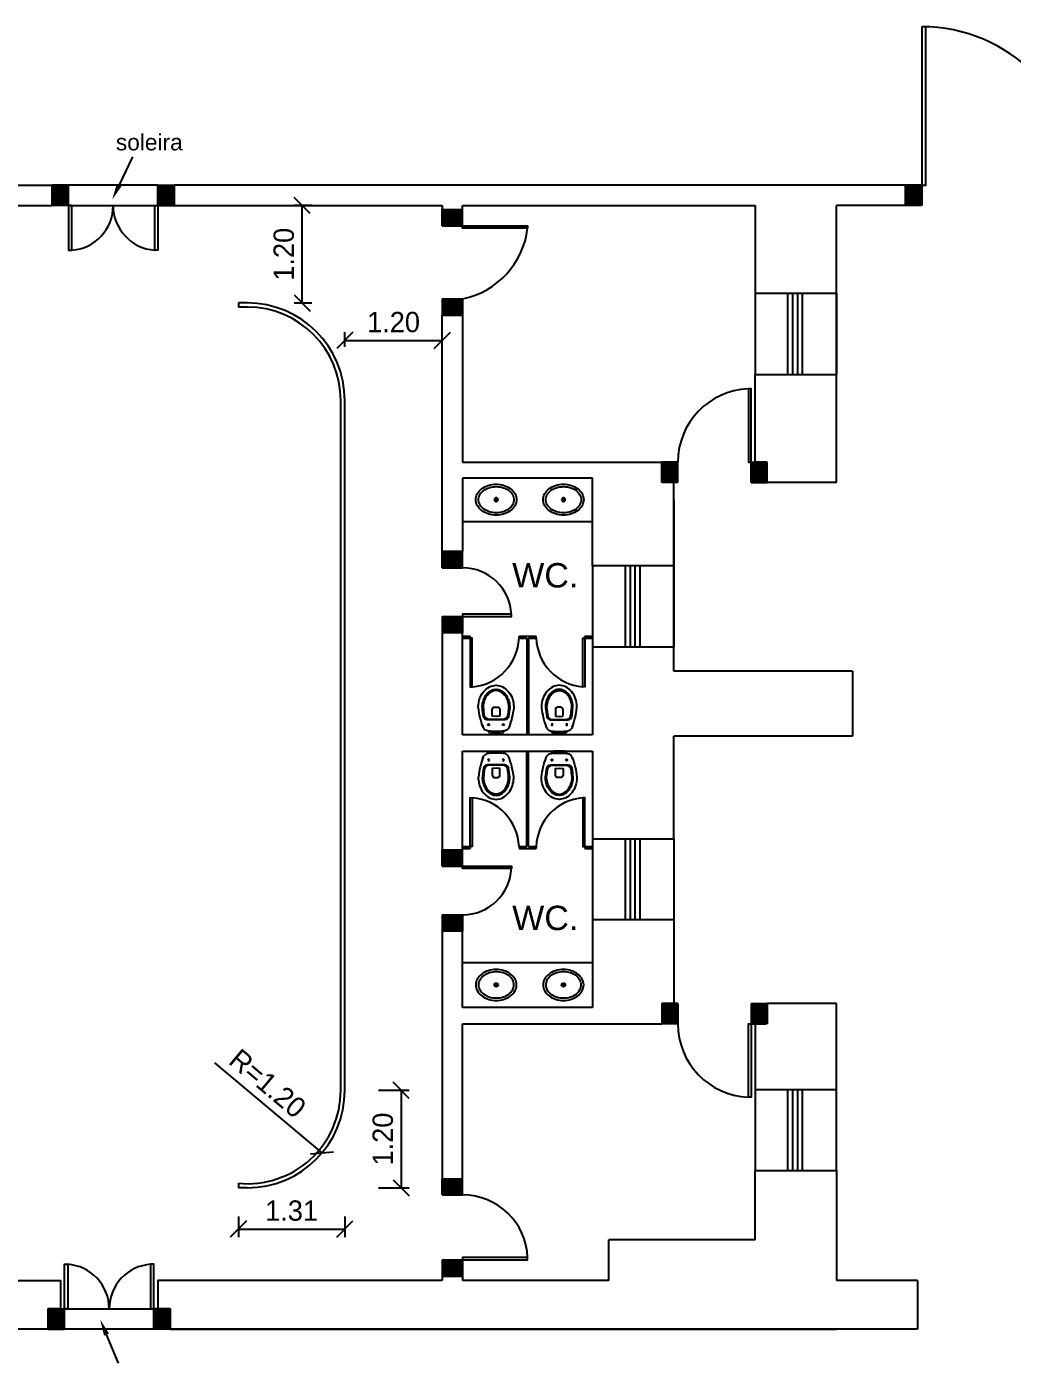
# Model space of a CAD drawing. Extents: x 346 to 515, y 162 to 297.
# Drawn here: x 445.43 to 457.56, y 272.86 to 289.31 of the extents above; entities that cross this region are included whole.
import ezdxf

# ---------------------------------------------------------------- set-up
doc = ezdxf.new("R2010")
doc.units = 0
doc.header["$LTSCALE"] = 35
doc.linetypes.add('ACAD_ISO03W100', pattern=[30, 12, -18])
doc.layers.get('0').update_dxf_attribs({"linetype": 'CONTINUOUS'})
doc.layers.get('DEFPOINTS').update_dxf_attribs({"color": 2, "linetype": 'CONTINUOUS'})
for name, color, linetype in [('JANELAS', 5, 'CONTINUOUS'), ('L_DECA', 7, 'CONTINUOUS'), ('LPISO', 234, 'CONTINUOUS'), ('MADEIRA', 244, 'CONTINUOUS'), ('PAREDECORTE', 7, 'CONTINUOUS'), ('TEXTO', 2, 'CONTINUOUS')]:
    doc.layers.add(name, color=color, linetype=linetype)
doc.styles.add('ARIAL', font='arial.ttf')
doc.dimstyles.get("Standard").update_dxf_attribs({"dimtxt": 0.18, "dimasz": 0.18, "dimexe": 0.18, "dimexo": 0.0625, "dimgap": 0.09, "dimtad": 0, "dimtih": 1, "dimtoh": 1, "dimdec": 4, "dimzin": 0, "dimdsep": 46, "dimtxsty": 'Standard', "dimcen": 0.09, "dimadec": 0, "dimazin": 0, "dimtfac": 1, "dimtdec": 4, "dimtofl": 0, "dimtmove": 0, "dimatfit": 3, "dimfxl": 1, "dimtolj": 1, "dimtzin": 0, "dimarcsym": 0})

# ---------------------------------------------------------------- blocks, each defined once
blk = doc.blocks.new('_OBLIQUE')
at = {"color": 0, "linetype": 'ByBlock'}
blk.add_line((-0.5, -0.5), (0.5, 0.5), dxfattribs=at)
blk = doc.blocks.new('*D14')
at = {"color": 0, "linetype": 'ByBlock'}
blk.add_line((447.746, 276.561), (449.067, 275.452), dxfattribs=at)
at = {"layer": 'DEFPOINTS', "color": 0, "linetype": 'ByBlock'}
for p in [(448.148, 276.223), (449.067, 275.452)]:
    blk.add_point(p, dxfattribs=at)
at = {"color": 0, "linetype": 'ByBlock', "xscale": 0.2, "yscale": 0.2, "zscale": 0.2, "rotation": 319.988666795985}
blk.add_blockref('_OBLIQUE', (449.067, 275.452), dxfattribs=at)
at = {"color": 0, "linetype": 'ByBlock', "insert": (448.398, 276.307), "char_height": 0.25, "attachment_point": 5, "rotation": 319.9887}
blk.add_mtext('\\A1;R=1.20', dxfattribs=at)
blk = doc.blocks.new('*D15')
at = {"color": 0, "linetype": 'ByBlock'}
for p, q in [((448.038, 274.671), (448.038, 274.416)), ((449.348, 274.671), (449.348, 274.416)), ((448.038, 274.516), (449.348, 274.516))]:
    blk.add_line(p, q, dxfattribs=at)
at = {"layer": 'DEFPOINTS', "color": 0, "linetype": 'ByBlock'}
for p in [(448.038, 274.771), (449.348, 274.771), (449.348, 274.516)]:
    blk.add_point(p, dxfattribs=at)
at = {"color": 0, "linetype": 'ByBlock', "xscale": 0.2, "yscale": 0.2, "zscale": 0.2, "rotation": 180}
blk.add_blockref('_OBLIQUE', (448.038, 274.516), dxfattribs=at)
at = {"color": 0, "linetype": 'ByBlock', "xscale": 0.2, "yscale": 0.2, "zscale": 0.2}
blk.add_blockref('_OBLIQUE', (449.348, 274.516), dxfattribs=at)
at = {"color": 0, "linetype": 'ByBlock', "insert": (448.693, 274.741), "char_height": 0.25, "attachment_point": 5}
blk.add_mtext('\\A1;1.31', dxfattribs=at)
blk = doc.blocks.new('*D16')
at = {"color": 0, "linetype": 'ByBlock'}
for p, q in [((449.764, 276.223), (450.142, 276.223)), ((450.042, 276.223), (450.042, 275.023)), ((449.764, 275.023), (450.142, 275.023))]:
    blk.add_line(p, q, dxfattribs=at)
at = {"layer": 'DEFPOINTS', "color": 0, "linetype": 'ByBlock'}
for p in [(449.664, 276.223), (449.664, 275.023), (450.042, 275.023)]:
    blk.add_point(p, dxfattribs=at)
at = {"color": 0, "linetype": 'ByBlock', "xscale": 0.2, "yscale": 0.2, "zscale": 0.2}
for p, rotation in [((450.042, 276.223), 90), ((450.042, 275.023), 270)]:
    blk.add_blockref('_OBLIQUE', p, dxfattribs=dict(at, rotation=rotation))
at = {"color": 0, "linetype": 'ByBlock', "insert": (449.817, 275.623), "char_height": 0.25, "attachment_point": 5, "rotation": 90}
blk.add_mtext('\\A1;1.20', dxfattribs=at)
blk = doc.blocks.new('*D17')
at = {"color": 0, "linetype": 'ByBlock'}
for p, q in [((448.943, 287.113), (448.723, 287.113)), ((448.823, 285.913), (448.823, 287.113)), ((448.943, 285.913), (448.723, 285.913))]:
    blk.add_line(p, q, dxfattribs=at)
at = {"layer": 'DEFPOINTS', "color": 0, "linetype": 'ByBlock'}
for p in [(448.823, 287.113), (449.043, 287.113), (449.043, 285.913)]:
    blk.add_point(p, dxfattribs=at)
at = {"color": 0, "linetype": 'ByBlock', "xscale": 0.2, "yscale": 0.2, "zscale": 0.2}
for p, rotation in [((448.823, 287.113), 90), ((448.823, 285.913), 270)]:
    blk.add_blockref('_OBLIQUE', p, dxfattribs=dict(at, rotation=rotation))
at = {"color": 0, "linetype": 'ByBlock', "insert": (448.598, 286.513), "char_height": 0.25, "attachment_point": 5, "rotation": 90}
blk.add_mtext('\\A1;1.20', dxfattribs=at)
blk = doc.blocks.new('*D18')
at = {"color": 0, "linetype": 'ByBlock'}
for p, q in [((449.348, 285.372), (449.348, 285.552)), ((449.348, 285.452), (450.548, 285.452)), ((450.548, 285.372), (450.548, 285.552))]:
    blk.add_line(p, q, dxfattribs=at)
at = {"layer": 'DEFPOINTS', "color": 0, "linetype": 'ByBlock'}
for p in [(450.548, 285.452), (449.348, 285.272), (450.548, 285.272)]:
    blk.add_point(p, dxfattribs=at)
at = {"color": 0, "linetype": 'ByBlock', "xscale": 0.2, "yscale": 0.2, "zscale": 0.2, "rotation": 180}
blk.add_blockref('_OBLIQUE', (449.348, 285.452), dxfattribs=at)
at = {"color": 0, "linetype": 'ByBlock', "xscale": 0.2, "yscale": 0.2, "zscale": 0.2}
blk.add_blockref('_OBLIQUE', (450.548, 285.452), dxfattribs=at)
at = {"color": 0, "linetype": 'ByBlock', "insert": (449.948, 285.677), "char_height": 0.25, "attachment_point": 5}
blk.add_mtext('\\A1;1.20', dxfattribs=at)
blk = doc.blocks.new('VIL07')
at = {"layer": 'L_DECA'}
blk.add_line((4.9, -5), (-4.9, -5), dxfattribs=at)
at = {"layer": 'L_DECA', "color": 1}
blk.add_line((3.5, -6.4), (-3.5, -6.4), dxfattribs=at)
at = {"layer": 'L_DECA'}
blk.add_lwpolyline([(13.3, -11.6, -0.064022), (18.1, -31.4, -0.039411), (18.2, -33, -0.067759), (16.8, -40.6, -0.088609), (12.9, -47.8, -0.105087), (6.7, -52.8, -0.120693), (0, -54.5, -0.120693), (-6.7, -52.8, -0.105087), (-12.9, -47.8, -0.088609), (-16.8, -40.6, -0.067759), (-18.2, -33, -0.039411), (-18.1, -31.4, -0.063784), (-13.3, -11.6, -0.009913), (-13.3, -11.5, -0.0153), (-12.8, -10.4, -0.095618), (-11.8, -9.2, -0.162567), (-7.8, -7.4, -0.015515), (0, -7.2, -0.015515), (7.8, -7.4, -0.162567), (11.8, -9.2, -0.162567)], format="xyb", dxfattribs=at)
at = {"layer": 'L_DECA', "color": 1}
for points in [[(0, -18.6), (9.1, -19, -0.340362), (12.8, -22.2, -0.020417), (14, -31.8, -0.039411), (14.1, -32.8, -0.067759), (12.9, -39.3, -0.088609), (9.7, -45.2, -0.105087), (4.8, -49.2, -0.120693), (0, -50.4, -0.120693), (-4.8, -49.2, -0.105087), (-9.7, -45.2, -0.088609), (-12.9, -39.3, -0.067759), (-14.1, -32.8, -0.039411), (-14, -31.8, -0.020417), (-12.8, -22.2, -0.340362), (-9.1, -19), (0, -18.6)], [(-8.7, -44.5, 0.105087), (-4.3, -48.1, -0.105087), (-8.7, -44.5, -0.088609), (-11.7, -38.9, -0.067759), (-12.9, -32.7, -0.039411), (-12.9, -32, -0.019422), (-11.7, -22.7, -0.035879), (-11.6, -22.4, -0.237795), (-9, -20, -0.059779), (-8.5, -19.9), (0, -19.5), (8.5, -19.9, -0.059779), (9, -20, -0.237795), (11.6, -22.4, -0.035879), (11.7, -22.7, -0.019422), (12.9, -32, -0.039411), (12.9, -32.7, -0.067759), (11.7, -38.9, -0.088609), (8.7, -44.5, -0.105087), (4.3, -48.1, 0.105087), (8.7, -44.5)]]:
    blk.add_lwpolyline(points, format="xyb", dxfattribs=at)
blk.add_lwpolyline([(4, -23.4), (4, -29.2, -0.414214), (1, -32.2), (0, -32.2), (-1, -32.2, -0.414214), (-4, -29.2), (-4, -23.4, -0.399656), (-3.4, -22.8), (0, -22.6), (3.4, -22.8, -0.399656)], format="xyb", close=True, dxfattribs=at)
for centre in [(-7.5, -14.2), (7.5, -14.2)]:
    blk.add_circle(centre, 0.75, dxfattribs=at)
at = {"layer": 'L_DECA'}
for centre, radius, start, end in [((-4.9, -8), 3, 90, 169.4161), ((4.9, -8), 3, 10.5839, 90), ((9.2, -12.2), 4, 26.6883, 48.536), ((-5.1, -19.4), 20, 17.664, 26.6883)]:
    blk.add_arc(centre, radius, start, end, dxfattribs=at)
at = {"layer": 'L_DECA', "color": 1}
for centre, radius, start, end in [((-3.2, -9.4), 3, 94.9648, 136.3109), ((3.2, -9.4), 3, 43.6891, 85.0352), ((0, -39.9), 9.29, 242.4723, 270), ((0, -39.9), 9.29, 270, 297.5277)]:
    blk.add_arc(centre, radius, start, end, dxfattribs=at)
blk = doc.blocks.new('CUB01')
at = {"layer": 'L_DECA'}
blk.add_lwpolyline([(-24.5, -18.7, 0.124977), (-22.8, -25.6, 0.105809), (-17.3, -31.9, 0.086634), (-9.6, -35.9, 0.076682), (0, -37.4, 0.076682), (9.6, -35.9, 0.086634), (17.3, -31.9, 0.105809), (22.8, -25.6, 0.124977), (24.5, -18.7, 0.124977), (22.8, -11.8, 0.105809), (17.3, -5.5, 0.086634), (9.6, -1.5, 0.076682), (0, 0, 0.076682), (-9.6, -1.5, 0.086634), (-17.3, -5.5, 0.105809), (-22.8, -11.8, 0.124977)], format="xyb", close=True, dxfattribs=at)
at = {"layer": 'L_DECA', "color": 1}
blk.add_lwpolyline([(0.1, -2.9, 0.074123), (-8.3, -4.1, 0.084852), (-15, -7.5, 0.106323), (-19.8, -12.9, 0.128843), (-21.3, -18.6, 0.128843), (-19.8, -24.4, 0.106323), (-15, -29.8, 0.084852), (-8.3, -33.1, 0.074123), (0.1, -34.4, 0.074123), (8.6, -33.1, 0.084852), (15.3, -29.8, 0.106323), (20, -24.4, 0.128843), (21.5, -18.6, 0.128843), (20, -12.9, 0.106323), (15.3, -7.5, 0.084852), (8.6, -4.1, 0.074123)], format="xyb", close=True, dxfattribs=at)
for radius in [2.25, 1.06]:
    blk.add_circle((0.1, -18.7), radius, dxfattribs=at)

msp = doc.modelspace()

# ---------------------------------------------------------------- linework, layer by layer
for p, q in [((453.39817, 281.38324), (453.39817, 283.70574)), ((454.39817, 274.38324), (452.59817, 274.38324)), ((452.59817, 273.88324), (450.79817, 273.88324)), ((456.39817, 273.88324), (455.39817, 273.88324)), ((445.69817, 273.28324), (441.14814, 273.28324)), ((456.39817, 273.28324), (447.19817, 273.28324))]:
    msp.add_line(p, q)
at = {"layer": 'DEFPOINTS'}
for p, q in [((455.39817, 283.70574), (455.39817, 287.11324)), ((454.54728, 283.95574), (454.39817, 283.95574)), ((453.39817, 283.70574), (453.24817, 283.70574)), ((453.39817, 277.28985), (453.24817, 277.28985)), ((454.54728, 277.03985), (454.39817, 277.03985)), ((455.39817, 275.23439), (455.39817, 273.88324))]:
    msp.add_line(p, q, dxfattribs=at)
at = {"layer": 'JANELAS'}
for p, q in [((446.73658, 287.71173), (446.57133, 287.36549)), ((448.03817, 285.91324), (448.03817, 285.86324)), ((454.79817, 286.03449), (454.79817, 285.03449)), ((454.85817, 286.03449), (454.85817, 285.03449)), ((454.91817, 286.03449), (454.91817, 285.03449)), ((454.97817, 286.03449), (454.97817, 285.03449)), ((452.39817, 283.22172), (450.79817, 283.22172)), ((452.79817, 282.67699), (452.79817, 281.67699)), ((452.85817, 282.67699), (452.85817, 281.67699)), ((452.91817, 282.67699), (452.91817, 281.67699)), ((452.97817, 282.67699), (452.97817, 281.67699)), ((452.79817, 279.31949), (452.79817, 278.31949)), ((452.85817, 279.31949), (452.85817, 278.31949)), ((452.91817, 279.31949), (452.91817, 278.31949)), ((452.97817, 279.31949), (452.97817, 278.31949)), ((452.39817, 277.79074), (450.79817, 277.79074)), ((454.79817, 276.23439), (454.79817, 275.23439)), ((454.85817, 276.23439), (454.85817, 275.23439)), ((454.91817, 276.23439), (454.91817, 275.23439)), ((454.97817, 276.23439), (454.97817, 275.23439)), ((448.03817, 275.07851), (448.03817, 275.02324)), ((448.14817, 275.02324), (448.03817, 275.02324)), ((446.56434, 272.86358), (446.41534, 273.21712))]:
    msp.add_line(p, q, dxfattribs=at)
at = {"layer": 'JANELAS', "linetype": 'ACAD_ISO03W100'}
for p, q in [((454.39817, 286.03449), (454.39817, 285.03449)), ((455.39817, 286.03449), (455.39817, 285.03449)), ((452.39817, 282.67699), (452.39817, 281.67699)), ((453.39817, 282.67699), (453.39817, 281.67699)), ((452.39817, 279.31949), (452.39817, 278.31949)), ((453.39817, 279.31949), (453.39817, 278.31949)), ((454.39817, 276.23439), (454.39817, 275.23439)), ((455.39817, 275.23439), (455.39817, 276.23439))]:
    msp.add_line(p, q, dxfattribs=at)
at = {"layer": 'JANELAS'}
msp.add_lwpolyline([(456.44817, 289.31324), (456.44817, 287.36324), (456.49817, 287.36324), (456.49817, 289.31324)], dxfattribs=at)
for points in [[(445.98817, 287.1133), (445.94817, 287.1133), (445.94817, 286.5633), (445.98817, 286.5633)], [(447.00817, 287.1133), (447.04817, 287.1133), (447.04817, 286.5633), (447.00817, 286.5633)], [(450.79817, 286.86324), (451.59817, 286.86324), (451.59817, 286.83324), (450.79817, 286.83324)], [(454.34728, 283.95574), (454.34728, 284.85574), (454.31728, 284.85574), (454.31728, 283.95574)], [(450.79817, 282.05324), (451.39798, 282.05324), (451.39798, 282.08324), (450.79817, 282.08324)], [(450.79817, 278.98324), (451.39798, 278.98324), (451.39798, 278.95324), (450.79817, 278.95324)], [(454.34728, 277.03985), (454.34728, 276.13985), (454.31728, 276.13985), (454.31728, 277.03985)], [(445.93817, 273.53324), (445.89817, 273.53324), (445.89817, 274.08324), (445.93817, 274.08324)], [(446.95823, 273.53324), (446.99823, 273.53324), (446.99823, 274.08324), (446.95823, 274.08324)], [(450.79817, 274.13512), (451.59817, 274.13512), (451.59817, 274.16512), (450.79817, 274.16512)]]:
    msp.add_lwpolyline(points, close=True, dxfattribs=at)
for points in [[(448.14817, 275.02324, 0.41421356), (449.34817, 276.22324), (449.34817, 284.71324, 0.41421356), (448.14817, 285.91324), (448.03817, 285.91324)], [(448.03817, 275.07851, 0.44255895), (449.29817, 276.22324), (449.29817, 284.71324, 0.41421356), (448.14817, 285.86324), (448.03817, 285.86324)]]:
    msp.add_lwpolyline(points, format="xyb", dxfattribs=at)
for centre, radius, start, end in [((456.44817, 287.36324), 1.95, 0, 90), ((445.95067, 287.10808), 0.54607, 273.937429, 0.547675), ((447.04817, 287.1133), 0.55145, 180, 265.840358), ((450.58995, 286.95752), 1.01585, 281.827686, 352.972743), ((454.34817, 283.95574), 0.9006, 92.210964, 180), ((450.79817, 282.05264), 0.6006, 2.210964, 90), ((450.79817, 278.98383), 0.6006, 270, 357.789036), ((454.34817, 277.03985), 0.9006, 180, 267.789036), ((450.79817, 274.13424), 0.8006, 2.210964, 90), ((445.89817, 273.53324), 0.55003, 0, 86.185925), ((446.99823, 273.53324), 0.55003, 93.814075, 180)]:
    msp.add_arc(centre, radius, start, end, dxfattribs=at)
for points in [[(446.60141, 287.35113), (446.54125, 287.37985), (446.48518, 287.185)], [(446.38463, 273.20417), (446.44606, 273.23006), (446.33767, 273.40142)]]:
    msp.add_solid(points, dxfattribs=at)
at = {"layer": 'LPISO'}
for p, q in [((445.94817, 287.3633), (445.74817, 287.3633)), ((445.74817, 287.31739), (445.79407, 287.3633)), ((445.74817, 287.33984), (445.77162, 287.3633)), ((445.74817, 287.18269), (445.92878, 287.3633)), ((445.74817, 287.20514), (445.90633, 287.3633)), ((445.74817, 287.22759), (445.88388, 287.3633)), ((445.74817, 287.25004), (445.86143, 287.3633)), ((445.74817, 287.27249), (445.83898, 287.3633)), ((445.74817, 287.29494), (445.81652, 287.3633)), ((445.74817, 287.16024), (445.94817, 287.36024)), ((445.74817, 287.13779), (445.94817, 287.33779)), ((445.74817, 287.11534), (445.94817, 287.31534)), ((445.76858, 287.1133), (445.94817, 287.29289)), ((445.79103, 287.1133), (445.94817, 287.27044)), ((445.81348, 287.1133), (445.94817, 287.24798)), ((445.83593, 287.1133), (445.94817, 287.22553)), ((447.04817, 287.3633), (445.94817, 287.3633)), ((445.94817, 287.1133), (445.94817, 287.3633)), ((447.04817, 287.3633), (447.24817, 287.3633)), ((447.04817, 287.1133), (447.04817, 287.3633)), ((447.24817, 287.16024), (447.04817, 287.36024)), ((447.24817, 287.13779), (447.04817, 287.33779)), ((447.24817, 287.11534), (447.04817, 287.31534)), ((447.22775, 287.1133), (447.04817, 287.29289)), ((447.2053, 287.1133), (447.04817, 287.27044)), ((447.18285, 287.1133), (447.04817, 287.24798)), ((447.1604, 287.1133), (447.04817, 287.22553)), ((447.24817, 287.18269), (447.06755, 287.3633)), ((447.24817, 287.20514), (447.09, 287.3633)), ((447.24817, 287.22759), (447.11246, 287.3633)), ((447.24817, 287.25004), (447.13491, 287.3633)), ((447.24817, 287.27249), (447.15736, 287.3633)), ((447.24817, 287.29494), (447.17981, 287.3633)), ((447.24817, 287.31739), (447.20226, 287.3633)), ((447.24817, 287.33984), (447.22471, 287.3633)), ((456.24817, 287.34069), (456.27072, 287.36324)), ((456.24817, 287.29578), (456.31562, 287.36324)), ((456.24817, 287.27333), (456.33807, 287.36324)), ((456.24817, 287.25088), (456.36052, 287.36324)), ((456.24817, 287.22843), (456.38297, 287.36324)), ((456.24817, 287.20598), (456.40542, 287.36324)), ((456.24817, 287.18353), (456.42787, 287.36324)), ((456.24817, 287.31824), (456.29317, 287.36324)), ((456.44817, 287.36324), (456.24817, 287.36324)), ((456.24817, 287.16108), (456.44817, 287.36108)), ((456.24817, 287.13863), (456.44817, 287.33863)), ((456.24817, 287.11618), (456.44817, 287.31618)), ((456.26767, 287.11324), (456.44817, 287.29373)), ((456.29013, 287.11324), (456.44817, 287.27128)), ((456.31258, 287.11324), (456.44817, 287.24883)), ((456.33503, 287.11324), (456.44817, 287.22638)), ((456.44817, 287.36324), (456.44817, 287.11324)), ((445.94817, 287.1133), (445.74817, 287.1133)), ((445.85838, 287.1133), (445.94817, 287.20308)), ((445.88083, 287.1133), (445.94817, 287.18063)), ((445.90328, 287.1133), (445.94817, 287.15818)), ((445.92573, 287.1133), (445.94817, 287.13573)), ((445.94817, 287.1133), (447.04817, 287.1133)), ((447.13795, 287.1133), (447.04817, 287.20308)), ((447.1155, 287.1133), (447.04817, 287.18063)), ((447.09305, 287.1133), (447.04817, 287.15818)), ((447.0706, 287.1133), (447.04817, 287.13573)), ((447.04817, 287.1133), (447.24817, 287.1133)), ((450.72787, 287.06324), (450.54817, 286.88353)), ((450.70542, 287.06324), (450.54817, 286.90598)), ((450.68297, 287.06324), (450.54817, 286.92843)), ((450.66052, 287.06324), (450.54817, 286.95088)), ((450.63807, 287.06324), (450.54817, 286.97333)), ((450.61562, 287.06324), (450.54817, 286.99578)), ((450.59317, 287.06324), (450.54817, 287.01824)), ((450.54817, 286.86324), (450.54817, 287.06324)), ((450.75032, 287.06324), (450.55032, 286.86324)), ((450.77277, 287.06324), (450.57277, 286.86324)), ((450.79522, 287.06324), (450.59522, 286.86324)), ((450.79817, 286.86324), (450.79817, 287.06324)), ((456.44728, 287.11324), (456.24817, 287.11324)), ((456.35748, 287.11324), (456.44817, 287.20393)), ((456.37993, 287.11324), (456.44817, 287.18148)), ((456.40238, 287.11324), (456.44817, 287.15902)), ((456.42483, 287.11324), (456.44817, 287.13657)), ((450.79817, 287.04373), (450.61767, 286.86324)), ((450.79817, 287.02128), (450.64013, 286.86324)), ((450.79817, 286.99883), (450.66258, 286.86324)), ((450.79817, 286.97638), (450.68503, 286.86324)), ((450.79817, 286.95393), (450.70748, 286.86324)), ((450.79817, 286.93148), (450.72993, 286.86324)), ((450.79817, 286.90902), (450.75238, 286.86324)), ((450.79817, 286.88657), (450.77483, 286.86324)), ((450.54817, 286.86324), (450.79817, 286.86324)), ((450.79817, 286.86412), (450.79728, 286.86324)), ((450.54817, 285.96324), (450.79817, 285.96324)), ((450.54817, 285.96324), (450.54817, 285.76324)), ((450.72787, 285.76324), (450.54817, 285.94294)), ((450.70542, 285.76324), (450.54817, 285.92049)), ((450.68297, 285.76324), (450.54817, 285.89804)), ((450.75032, 285.76324), (450.55032, 285.96324)), ((450.77277, 285.76324), (450.57277, 285.96324)), ((450.79522, 285.76324), (450.59522, 285.96324)), ((450.79817, 285.78275), (450.61767, 285.96324)), ((450.79817, 285.8052), (450.64013, 285.96324)), ((450.79817, 285.82765), (450.66258, 285.96324)), ((450.79817, 285.8501), (450.68503, 285.96324)), ((450.79817, 285.87255), (450.70748, 285.96324)), ((450.79817, 285.895), (450.72993, 285.96324)), ((450.79817, 285.91745), (450.75238, 285.96324)), ((450.79817, 285.9399), (450.77483, 285.96324)), ((450.79817, 285.96235), (450.79728, 285.96324)), ((450.79817, 285.96324), (450.79817, 285.76324)), ((450.66052, 285.76324), (450.54817, 285.87559)), ((450.63807, 285.76324), (450.54817, 285.85314)), ((450.61562, 285.76324), (450.54817, 285.83069)), ((450.59317, 285.76324), (450.54817, 285.80824)), ((450.57072, 285.76324), (450.54817, 285.78579)), ((453.44817, 283.95574), (453.24817, 283.95574)), ((453.24817, 283.9528), (453.44817, 283.7528)), ((453.24817, 283.93034), (453.44817, 283.73034)), ((453.26767, 283.95574), (453.44817, 283.77525)), ((453.29013, 283.95574), (453.44817, 283.7977)), ((453.31258, 283.95574), (453.44817, 283.82015)), ((453.33503, 283.95574), (453.44817, 283.8426)), ((453.35748, 283.95574), (453.44817, 283.86505)), ((453.37993, 283.95574), (453.44817, 283.8875)), ((453.40238, 283.95574), (453.44817, 283.90995)), ((453.42483, 283.95574), (453.44817, 283.9324)), ((453.44728, 283.95574), (453.44817, 283.95485)), ((453.44817, 283.70574), (453.44817, 283.95574)), ((454.52777, 283.95574), (454.34728, 283.77525)), ((454.50532, 283.95574), (454.34728, 283.7977)), ((454.48287, 283.95574), (454.34728, 283.82015)), ((454.46042, 283.95574), (454.34728, 283.8426)), ((454.43797, 283.95574), (454.34728, 283.86505)), ((454.41552, 283.95574), (454.34728, 283.8875)), ((454.39307, 283.95574), (454.34728, 283.90995)), ((454.37062, 283.95574), (454.34728, 283.9324)), ((454.34728, 283.70574), (454.34728, 283.95574)), ((454.54728, 283.9528), (454.34728, 283.7528)), ((454.54728, 283.93034), (454.34728, 283.73034)), ((454.34817, 283.95574), (454.52694, 283.95574)), ((454.39817, 283.95574), (454.39728, 283.95485)), ((454.43064, 283.95574), (454.42975, 283.95485)), ((453.24817, 283.90789), (453.44817, 283.70789)), ((453.24817, 283.88544), (453.42787, 283.70574)), ((453.24817, 283.86299), (453.40542, 283.70574)), ((453.24817, 283.84054), (453.38297, 283.70574)), ((453.24817, 283.81809), (453.36052, 283.70574)), ((453.24817, 283.79564), (453.33807, 283.70574)), ((453.24817, 283.77319), (453.31562, 283.70574)), ((454.54728, 283.90789), (454.34728, 283.70789)), ((454.54728, 283.88544), (454.36757, 283.70574)), ((454.54728, 283.86299), (454.39002, 283.70574)), ((454.54728, 283.84054), (454.41247, 283.70574)), ((454.54728, 283.81809), (454.43493, 283.70574)), ((454.54728, 283.79564), (454.45738, 283.70574)), ((454.54728, 283.77319), (454.47983, 283.70574)), ((453.24817, 283.75074), (453.29317, 283.70574)), ((453.24817, 283.72829), (453.27072, 283.70574)), ((453.44817, 283.70574), (453.24817, 283.70574)), ((454.34728, 283.70574), (454.54728, 283.70574)), ((454.54728, 283.75074), (454.50228, 283.70574)), ((454.54728, 283.72829), (454.52473, 283.70574)), ((450.72787, 282.85324), (450.54817, 282.67353)), ((450.70542, 282.85324), (450.54817, 282.69598)), ((450.68297, 282.85324), (450.54817, 282.71843)), ((450.66052, 282.85324), (450.54817, 282.74088)), ((450.63807, 282.85324), (450.54817, 282.76333)), ((450.61562, 282.85324), (450.54817, 282.78578)), ((450.59317, 282.85324), (450.54817, 282.80824)), ((450.57072, 282.85324), (450.54817, 282.83069)), ((450.54817, 282.65324), (450.54817, 282.85324)), ((450.75032, 282.85324), (450.55032, 282.65324)), ((450.77277, 282.85324), (450.57277, 282.65324)), ((450.79522, 282.85324), (450.59522, 282.65324)), ((450.79817, 282.83373), (450.61767, 282.65324)), ((450.79817, 282.81128), (450.64013, 282.65324)), ((450.79817, 282.78883), (450.66258, 282.65324)), ((450.79817, 282.65324), (450.79817, 282.85324)), ((450.54817, 282.65324), (450.79817, 282.65324)), ((450.79817, 282.76638), (450.68503, 282.65324)), ((450.79817, 282.74393), (450.70748, 282.65324)), ((450.79817, 282.72148), (450.72993, 282.65324)), ((450.79817, 282.69902), (450.75238, 282.65324)), ((450.79817, 282.67657), (450.77483, 282.65324)), ((450.79817, 282.65412), (450.79728, 282.65324)), ((450.54817, 282.05324), (450.79817, 282.05324)), ((450.54817, 282.05324), (450.54817, 281.85324)), ((450.72787, 281.85324), (450.54817, 282.03294)), ((450.70542, 281.85324), (450.54817, 282.01049)), ((450.68297, 281.85324), (450.54817, 281.98804)), ((450.66052, 281.85324), (450.54817, 281.96559)), ((450.75032, 281.85324), (450.55032, 282.05324)), ((450.77277, 281.85324), (450.57277, 282.05324)), ((450.79522, 281.85324), (450.59522, 282.05324)), ((450.79817, 281.87275), (450.61767, 282.05324)), ((450.79817, 281.8952), (450.64013, 282.05324)), ((450.79817, 281.91765), (450.66258, 282.05324)), ((450.79817, 281.9401), (450.68503, 282.05324)), ((450.79817, 281.96255), (450.70748, 282.05324)), ((450.79817, 281.985), (450.72993, 282.05324)), ((450.79817, 282.00745), (450.75238, 282.05324)), ((450.79817, 282.0299), (450.77483, 282.05324)), ((450.79817, 282.05235), (450.79728, 282.05324)), ((450.79817, 282.05324), (450.79817, 281.85324)), ((450.63807, 281.85324), (450.54817, 281.94314)), ((450.61562, 281.85324), (450.54817, 281.92069)), ((450.59317, 281.85324), (450.54817, 281.89824)), ((450.57072, 281.85324), (450.54817, 281.87579)), ((450.72787, 279.18324), (450.54817, 279.00353)), ((450.70542, 279.18324), (450.54817, 279.02598)), ((450.68297, 279.18324), (450.54817, 279.04843)), ((450.66052, 279.18324), (450.54817, 279.07088)), ((450.63807, 279.18324), (450.54817, 279.09333)), ((450.61562, 279.18324), (450.54817, 279.11578)), ((450.59317, 279.18324), (450.54817, 279.13824)), ((450.57072, 279.18324), (450.54817, 279.16069)), ((450.54817, 278.98324), (450.54817, 279.18324)), ((450.75032, 279.18324), (450.55032, 278.98324)), ((450.77277, 279.18324), (450.57277, 278.98324)), ((450.79522, 279.18324), (450.59522, 278.98324)), ((450.79817, 279.16373), (450.61767, 278.98324)), ((450.79817, 278.98324), (450.79817, 279.18324)), ((450.79817, 279.14128), (450.64013, 278.98324)), ((450.79817, 279.11883), (450.66258, 278.98324)), ((450.79817, 279.09638), (450.68503, 278.98324)), ((450.79817, 279.07393), (450.70748, 278.98324)), ((450.79817, 279.05148), (450.72993, 278.98324)), ((450.79817, 279.02902), (450.75238, 278.98324)), ((450.79817, 279.00657), (450.77483, 278.98324)), ((450.54817, 278.98324), (450.79817, 278.98324)), ((450.79817, 278.98412), (450.79728, 278.98324)), ((450.54817, 278.38324), (450.79817, 278.38324)), ((450.54817, 278.38324), (450.54817, 278.18324)), ((450.72787, 278.18324), (450.54817, 278.36294)), ((450.70542, 278.18324), (450.54817, 278.34049)), ((450.75032, 278.18324), (450.55032, 278.38324)), ((450.77277, 278.18324), (450.57277, 278.38324)), ((450.79522, 278.18324), (450.59522, 278.38324)), ((450.79817, 278.20275), (450.61767, 278.38324)), ((450.79817, 278.2252), (450.64013, 278.38324)), ((450.79817, 278.24765), (450.66258, 278.38324)), ((450.79817, 278.2701), (450.68503, 278.38324)), ((450.79817, 278.29255), (450.70748, 278.38324)), ((450.79817, 278.315), (450.72993, 278.38324)), ((450.79817, 278.33745), (450.75238, 278.38324)), ((450.79817, 278.3599), (450.77483, 278.38324)), ((450.79817, 278.38235), (450.79728, 278.38324)), ((450.79817, 278.38324), (450.79817, 278.18324)), ((450.68297, 278.18324), (450.54817, 278.31804)), ((450.66052, 278.18324), (450.54817, 278.29559)), ((450.63807, 278.18324), (450.54817, 278.27314)), ((450.61562, 278.18324), (450.54817, 278.25069)), ((450.59317, 278.18324), (450.54817, 278.22824)), ((450.57072, 278.18324), (450.54817, 278.20579)), ((453.24817, 277.11015), (453.42787, 277.28985)), ((453.24817, 277.1326), (453.40542, 277.28985)), ((453.24817, 277.15505), (453.38297, 277.28985)), ((453.24817, 277.1775), (453.36052, 277.28985)), ((453.24817, 277.19995), (453.33807, 277.28985)), ((453.24817, 277.2224), (453.31562, 277.28985)), ((453.24817, 277.24485), (453.29317, 277.28985)), ((453.24817, 277.2673), (453.27072, 277.28985)), ((453.44817, 277.28985), (453.24817, 277.28985)), ((453.24817, 277.08769), (453.44817, 277.28769)), ((453.24817, 277.06524), (453.44817, 277.26524)), ((453.24817, 277.04279), (453.44817, 277.24279)), ((453.26767, 277.03985), (453.44817, 277.22034)), ((453.29013, 277.03985), (453.44817, 277.19789)), ((453.44817, 277.28985), (453.44817, 277.03985)), ((454.34728, 277.28985), (454.54728, 277.28985)), ((454.34728, 277.28985), (454.34728, 277.03985)), ((454.54728, 277.08769), (454.34728, 277.28769)), ((454.54728, 277.06524), (454.34728, 277.26524)), ((454.54728, 277.04279), (454.34728, 277.24279)), ((454.52777, 277.03985), (454.34728, 277.22034)), ((454.50532, 277.03985), (454.34728, 277.19789)), ((454.54728, 277.11015), (454.36757, 277.28985)), ((454.54728, 277.1326), (454.39002, 277.28985)), ((454.54728, 277.15505), (454.41247, 277.28985)), ((454.54728, 277.1775), (454.43493, 277.28985)), ((454.54728, 277.19995), (454.45738, 277.28985)), ((454.54728, 277.2224), (454.47983, 277.28985)), ((454.54728, 277.24485), (454.50228, 277.28985)), ((454.54728, 277.2673), (454.52473, 277.28985)), ((453.44817, 277.03985), (453.24817, 277.03985)), ((453.31258, 277.03985), (453.44817, 277.17544)), ((453.33503, 277.03985), (453.44817, 277.15299)), ((453.35748, 277.03985), (453.44817, 277.13054)), ((453.37993, 277.03985), (453.44817, 277.10809)), ((453.40238, 277.03985), (453.44817, 277.08564)), ((453.42483, 277.03985), (453.44817, 277.06319)), ((453.44728, 277.03985), (453.44817, 277.04074)), ((454.48287, 277.03985), (454.34728, 277.17544)), ((454.46042, 277.03985), (454.34728, 277.15299)), ((454.43797, 277.03985), (454.34728, 277.13054)), ((454.41552, 277.03985), (454.34728, 277.10809)), ((454.39307, 277.03985), (454.34728, 277.08564)), ((454.37062, 277.03985), (454.34728, 277.06319)), ((454.34817, 277.03985), (454.52694, 277.03985)), ((454.39817, 277.03985), (454.39728, 277.04074)), ((454.43064, 277.03985), (454.42975, 277.04074)), ((450.54817, 274.93465), (450.54817, 275.13465)), ((450.57072, 275.13465), (450.54817, 275.1121)), ((450.59317, 275.13465), (450.54817, 275.08965)), ((450.61562, 275.13465), (450.54817, 275.0672)), ((450.63807, 275.13465), (450.54817, 275.04475)), ((450.66052, 275.13465), (450.54817, 275.0223)), ((450.68297, 275.13465), (450.54817, 274.99985)), ((450.70542, 275.13465), (450.54817, 274.9774)), ((450.72787, 275.13465), (450.54817, 274.95495)), ((450.75032, 275.13465), (450.55032, 274.93465)), ((450.77277, 275.13465), (450.57277, 274.93465)), ((450.79522, 275.13465), (450.59522, 274.93465)), ((450.79817, 275.11514), (450.61767, 274.93465)), ((450.79817, 275.09269), (450.64013, 274.93465)), ((450.79817, 275.07024), (450.66258, 274.93465)), ((450.79817, 275.04779), (450.68503, 274.93465)), ((450.79817, 274.93465), (450.79817, 275.13465)), ((450.54817, 274.93465), (450.79817, 274.93465)), ((450.79817, 275.02534), (450.70748, 274.93465)), ((450.79817, 275.00289), (450.72993, 274.93465)), ((450.79817, 274.98044), (450.75238, 274.93465)), ((450.79817, 274.95799), (450.77483, 274.93465)), ((450.79817, 274.93554), (450.79728, 274.93465)), ((450.54817, 274.13465), (450.54817, 273.93465)), ((450.54817, 274.13465), (450.79817, 274.13465)), ((450.72787, 273.93465), (450.54817, 274.11436)), ((450.70542, 273.93465), (450.54817, 274.09191)), ((450.68297, 273.93465), (450.54817, 274.06946)), ((450.75032, 273.93465), (450.55032, 274.13465)), ((450.77277, 273.93465), (450.57277, 274.13465)), ((450.79522, 273.93465), (450.59522, 274.13465)), ((450.79817, 273.95416), (450.61767, 274.13465)), ((450.79817, 273.97661), (450.64013, 274.13465)), ((450.79817, 273.99906), (450.66258, 274.13465)), ((450.79817, 274.02151), (450.68503, 274.13465)), ((450.79817, 274.04396), (450.70748, 274.13465)), ((450.79817, 274.06641), (450.72993, 274.13465)), ((450.79817, 274.08886), (450.75238, 274.13465)), ((450.79817, 274.11132), (450.77483, 274.13465)), ((450.79817, 274.13377), (450.79728, 274.13465)), ((450.79817, 274.13465), (450.79817, 273.93465)), ((450.66052, 273.93465), (450.54817, 274.04701)), ((450.63807, 273.93465), (450.54817, 274.02456)), ((450.61562, 273.93465), (450.54817, 274.00211)), ((450.59317, 273.93465), (450.54817, 273.97965)), ((450.57072, 273.93465), (450.54817, 273.9572)), ((450.54827, 273.93465), (450.54817, 273.93475)), ((445.87052, 273.53324), (445.69817, 273.36089)), ((445.84806, 273.53324), (445.69817, 273.38334)), ((445.82561, 273.53324), (445.69817, 273.40579)), ((445.80316, 273.53324), (445.69817, 273.42824)), ((445.78071, 273.53324), (445.69817, 273.45069)), ((445.75826, 273.53324), (445.69817, 273.47314)), ((445.73581, 273.53324), (445.69817, 273.49559)), ((445.71336, 273.53324), (445.69817, 273.51804)), ((445.69817, 273.28324), (445.69817, 273.53324)), ((445.69817, 273.53324), (445.89817, 273.53324)), ((445.89297, 273.53324), (445.69817, 273.33844)), ((445.89817, 273.51599), (445.69817, 273.31599)), ((445.89817, 273.49354), (445.69817, 273.29354)), ((445.89817, 273.47109), (445.71032, 273.28324)), ((445.89817, 273.44863), (445.73277, 273.28324)), ((445.89817, 273.42618), (445.75522, 273.28324)), ((445.89817, 273.40373), (445.77767, 273.28324)), ((445.89817, 273.53324), (446.99823, 273.53324)), ((445.89817, 273.28324), (445.89817, 273.53324)), ((446.99817, 273.28324), (446.99817, 273.53324)), ((447.19817, 273.53324), (446.99817, 273.53324)), ((446.99817, 273.51599), (447.19817, 273.31599)), ((446.99817, 273.49354), (447.19817, 273.29354)), ((446.99817, 273.47109), (447.18601, 273.28324)), ((446.99817, 273.44863), (447.16356, 273.28324)), ((446.99817, 273.42618), (447.14111, 273.28324)), ((446.99817, 273.40373), (447.11866, 273.28324)), ((447.00337, 273.53324), (447.19817, 273.33844)), ((447.02582, 273.53324), (447.19817, 273.36089)), ((447.04827, 273.53324), (447.19817, 273.38334)), ((447.07072, 273.53324), (447.19817, 273.40579)), ((447.09317, 273.53324), (447.19817, 273.42824)), ((447.11562, 273.53324), (447.19817, 273.45069)), ((447.13807, 273.53324), (447.19817, 273.47314)), ((447.16052, 273.53324), (447.19817, 273.49559)), ((447.18297, 273.53324), (447.19817, 273.51804)), ((447.19817, 273.28324), (447.19817, 273.53324)), ((445.69817, 273.28324), (445.89817, 273.28324)), ((445.89817, 273.38128), (445.80012, 273.28324)), ((445.89817, 273.35883), (445.82257, 273.28324)), ((445.89817, 273.33638), (445.84502, 273.28324)), ((445.89817, 273.31393), (445.86747, 273.28324)), ((445.89817, 273.29148), (445.88992, 273.28324)), ((446.99817, 273.28324), (445.89817, 273.28324)), ((446.99817, 273.38128), (447.09621, 273.28324)), ((446.99817, 273.35883), (447.07376, 273.28324)), ((446.99817, 273.33638), (447.05131, 273.28324)), ((446.99817, 273.31393), (447.02886, 273.28324)), ((446.99817, 273.29148), (447.00641, 273.28324)), ((447.19817, 273.28324), (446.99817, 273.28324))]:
    msp.add_line(p, q, dxfattribs=at)
at = {"layer": 'MADEIRA'}
for p, q in [((450.79817, 281.81422), (450.89254, 281.81422)), ((450.79817, 281.78922), (450.89254, 281.78922)), ((450.89254, 281.78922), (450.89254, 281.81422)), ((451.49254, 281.81422), (451.70379, 281.81422)), ((451.49254, 281.78922), (451.49254, 281.81422)), ((451.49254, 281.78922), (451.58692, 281.78922)), ((451.58692, 281.78922), (451.58692, 280.61422)), ((451.60942, 281.78922), (451.70379, 281.78922)), ((451.60942, 281.78922), (451.60942, 280.61422)), ((451.70379, 281.78922), (451.70379, 281.81422)), ((452.30379, 281.81422), (452.39817, 281.81422)), ((452.30379, 281.78922), (452.30379, 281.81422)), ((452.30379, 281.78922), (452.39817, 281.78922)), ((451.58692, 279.22324), (451.58692, 280.39824)), ((451.60942, 279.22324), (451.60942, 280.39824)), ((450.79817, 279.22324), (450.89254, 279.22324)), ((450.79817, 279.19824), (450.89254, 279.19824)), ((450.89254, 279.22324), (450.89254, 279.19824)), ((451.49254, 279.22324), (451.49254, 279.19824)), ((451.49254, 279.22324), (451.58692, 279.22324)), ((451.49254, 279.19824), (451.70379, 279.19824)), ((451.60942, 279.22324), (451.70379, 279.22324)), ((451.70379, 279.22324), (451.70379, 279.19824)), ((452.30379, 279.22324), (452.30379, 279.19824)), ((452.30379, 279.22324), (452.39817, 279.22324)), ((452.30379, 279.19824), (452.39817, 279.19824))]:
    msp.add_line(p, q, dxfattribs=at)
for points in [[(450.89254, 281.78922), (450.89254, 281.18922), (450.91754, 281.18922), (450.91754, 281.78922), (450.89254, 281.78922)], [(452.30379, 281.78922), (452.30379, 281.18922), (452.27879, 281.18922), (452.27879, 281.78922), (452.30379, 281.78922)], [(450.89254, 279.22324), (450.89254, 279.82324), (450.91754, 279.82324), (450.91754, 279.22324), (450.89254, 279.22324)], [(452.30379, 279.22324), (452.30379, 279.82324), (452.27879, 279.82324), (452.27879, 279.22324), (452.30379, 279.22324)]]:
    msp.add_lwpolyline(points, dxfattribs=at)
for centre, start, end in [((450.86833, 281.81191), 274.519063, 357.918688), ((452.32801, 281.81191), 182.081312, 265.480937), ((450.86833, 279.20055), 2.081312, 85.480937), ((452.32801, 279.20055), 94.519063, 177.918688)]:
    msp.add_arc(centre, 0.62463, start, end, dxfattribs=at)
at = {"layer": 'PAREDECORTE'}
for p, q in [((428.88714, 287.3633), (445.74817, 287.3633)), ((445.74817, 287.1133), (445.74817, 287.3633)), ((456.24817, 287.36323), (447.24817, 287.3633)), ((447.24817, 287.3633), (447.24817, 287.1133)), ((447.24817, 287.36229), (447.24817, 287.11324)), ((456.24817, 287.11324), (456.24817, 287.36324)), ((428.88714, 287.1133), (445.74817, 287.1133)), ((447.24817, 287.11324), (450.54817, 287.11324)), ((450.54817, 287.11324), (450.54817, 287.06324)), ((450.54817, 287.06324), (450.79817, 287.06324)), ((450.79817, 287.06324), (450.79817, 287.11324)), ((450.79817, 287.11324), (454.39817, 287.11324)), ((454.39817, 287.11324), (454.39817, 286.03449)), ((456.24817, 287.11324), (455.39817, 287.11324)), ((454.39817, 286.03449), (455.39817, 286.03449)), ((450.54817, 282.85324), (450.54817, 285.76324)), ((450.54817, 285.76324), (450.79817, 285.76324)), ((450.79817, 285.76324), (450.79817, 283.95574)), ((454.39817, 283.95574), (454.39817, 285.03449)), ((454.39817, 285.03449), (455.39817, 285.03449)), ((450.79817, 283.95574), (453.24817, 283.95574)), ((453.24817, 283.70574), (453.24817, 283.95574)), ((454.54728, 283.70574), (454.54728, 283.95485)), ((450.79817, 283.75574), (450.79817, 282.85324)), ((452.39817, 283.75574), (450.79817, 283.75574)), ((452.39817, 282.67699), (452.39817, 283.75574)), ((455.39817, 283.70574), (454.54728, 283.70574)), ((453.39817, 283.48947), (453.39817, 282.67699)), ((450.79817, 282.85324), (450.54817, 282.85324)), ((453.39817, 282.67699), (452.39817, 282.67699)), ((450.79817, 281.85324), (450.54817, 281.85324)), ((450.54817, 281.85324), (450.54817, 279.18324)), ((450.79817, 280.59824), (450.79817, 281.85324)), ((453.39817, 281.67699), (452.39817, 281.67699)), ((452.39817, 281.67699), (452.39817, 280.59824)), ((453.39817, 281.38324), (453.39817, 281.67699)), ((455.59817, 281.38324), (453.39817, 281.38324)), ((455.59817, 281.38324), (455.59817, 280.58324)), ((452.39817, 280.59824), (450.79817, 280.59824)), ((455.59817, 280.58324), (453.39817, 280.58324)), ((453.39817, 279.31949), (453.39817, 280.58324)), ((450.79817, 279.18324), (450.79817, 280.39824)), ((450.79817, 280.39824), (452.39817, 280.39824)), ((452.39817, 280.39824), (452.39817, 279.31949)), ((452.39817, 279.31949), (453.39817, 279.31949)), ((450.54817, 279.18324), (450.79817, 279.18324)), ((450.79817, 278.18324), (450.54817, 278.18324)), ((450.54817, 278.18324), (450.54817, 275.13465)), ((450.79817, 277.24074), (450.79817, 278.18324)), ((453.39817, 278.31949), (452.39817, 278.31949)), ((452.39817, 278.31949), (452.39817, 277.24074)), ((453.39817, 278.31949), (453.39817, 277.28985)), ((452.39817, 277.24074), (450.79817, 277.24074)), ((453.24817, 277.28985), (453.24817, 277.04074)), ((455.39817, 277.28985), (454.54728, 277.28985)), ((454.54728, 277.28985), (454.54728, 277.04074)), ((455.39817, 276.23439), (455.39817, 277.28985)), ((450.79817, 275.13465), (450.79817, 277.04074)), ((450.79817, 277.04074), (453.24817, 277.04074)), ((454.39817, 277.03985), (454.39817, 276.23439)), ((454.39817, 276.23439), (455.39817, 276.23439)), ((454.39817, 274.38324), (454.39817, 275.23439)), ((454.39817, 275.23439), (455.39817, 275.23439)), ((450.54817, 275.13465), (450.79817, 275.13465)), ((452.59817, 273.88324), (452.59817, 274.38324)), ((450.54817, 273.93465), (450.79817, 273.93465)), ((450.54827, 273.93465), (450.54827, 273.88324)), ((450.79817, 273.93465), (450.79817, 273.88324)), ((456.39817, 273.88324), (456.39817, 273.28324)), ((447.19817, 273.28324), (447.30929, 273.28324))]:
    msp.add_line(p, q, dxfattribs=at)
for points in [[(428.74814, 273.88324), (445.84811, 273.88324), (445.84806, 273.53324), (445.69817, 273.53324), (445.69817, 273.28324), (441.14814, 273.28324), (441.14814, 273.53324), (440.94814, 273.53324), (441.08814, 273.88324)], [(450.54827, 273.88324), (447.04817, 273.88324), (447.04817, 273.53324), (447.19817, 273.53324), (447.19817, 273.28324), (455.39817, 273.28317)]]:
    msp.add_lwpolyline(points, dxfattribs=at)

# ---------------------------------------------------------------- block references
at = {"layer": 'MADEIRA', "rotation": 180}
for name, p, xscale, yscale, zscale in [('CUB01', (451.21073, 283.30182), -0.0102, 0.0102, 0.0102), ('CUB01', (452.03799, 283.30182), -0.0102, 0.0102, 0.0102), ('VIL07', (451.20929, 280.55422), 0.012, 0.012, 0.012), ('VIL07', (451.98704, 280.55422), -0.012, 0.012, 0.012)]:
    msp.add_blockref(name, p, dxfattribs=dict(at, xscale=xscale, yscale=yscale, zscale=zscale))
at = {"layer": 'MADEIRA'}
for name, p, xscale, yscale, zscale in [('VIL07', (451.20929, 280.45824), -0.012, 0.012, 0.012), ('VIL07', (451.98704, 280.45824), 0.012, 0.012, 0.012), ('CUB01', (451.21073, 277.71064), 0.0102, 0.0102, 0.0102), ('CUB01', (452.03799, 277.71064), 0.0102, 0.0102, 0.0102)]:
    msp.add_blockref(name, p, dxfattribs=dict(at, xscale=xscale, yscale=yscale, zscale=zscale))

# ---------------------------------------------------------------- texts
at = {"layer": 'TEXTO', "style": 'ARIAL'}
for p in [(451.40772, 282.41161), (451.40772, 278.19485)]:
    msp.add_text('WC.', height=0.3, dxfattribs=at).set_placement(p)
at = {"layer": 'TEXTO', "insert": (446.53045, 287.9916), "char_height": 0.2, "width": 0.9558238, "attachment_point": 1, "style": 'ARIAL'}
msp.add_mtext('soleira', dxfattribs=at)

# ---------------------------------------------------------------- dimensions: what is measured, and where the dimension line sits
at = {"layer": 'JANELAS'}
for base, p1, p2, angle, picture, middle in [((448.82326, 287.11324), (449.04319, 285.91324), (449.04319, 287.11324), 90, '*D17', (448.59826, 286.51324)), ((450.54817, 285.45151), (449.34817, 285.27178), (450.54817, 285.27178), 180, '*D18', (449.94817, 285.67651)), ((450.04247, 275.02324), (449.66366, 276.22324), (449.66366, 275.02324), 90, '*D16', (449.81747, 275.62324))]:
    dim = msp.add_linear_dim(base=base, p1=p1, p2=p2, angle=angle, text='1.20', dimstyle='Standard', override={"dimtxt": 0.25, "dimasz": 0.2, "dimexe": 0.1, "dimexo": 0.1, "dimgap": 0.1, "dimtad": 1, "dimtih": 0, "dimtoh": 0, "dimzin": 8, "dimlunit": 6, "dimblk1": 'OBLIQUE', "dimblk2": 'OBLIQUE', "dimsah": 1, "dimcen": 0.5, "dimtofl": 1}, dxfattribs=at)
    dim.commit()
    dim.dimension.update_dxf_attribs({"geometry": picture, "text_midpoint": middle})
dim = msp.add_radius_dim(center=(448.14817, 276.22324), mpoint=(449.06727, 275.45171), text='R=1.20', dimstyle='Standard', override={"dimtxt": 0.25, "dimasz": 0.2, "dimexe": 0.1, "dimexo": 0.1, "dimgap": 0.1, "dimtad": 1, "dimtih": 0, "dimtoh": 0, "dimzin": 8, "dimlunit": 6, "dimblk1": 'OBLIQUE', "dimblk2": 'OBLIQUE', "dimsah": 1, "dimcen": 0.5, "dimtofl": 1}, dxfattribs=at)
dim.commit()
dim.dimension.update_dxf_attribs({"geometry": '*D14', "text_midpoint": (448.25348, 276.13483), "dimtype": 164})
dim = msp.add_linear_dim(base=(449.34817, 274.51588), p1=(448.03817, 274.77075), p2=(449.34817, 274.77075), angle=180, dimstyle='Standard', override={"dimtxt": 0.25, "dimasz": 0.2, "dimexe": 0.1, "dimexo": 0.1, "dimgap": 0.1, "dimtad": 1, "dimtih": 0, "dimtoh": 0, "dimzin": 8, "dimlunit": 6, "dimblk1": 'OBLIQUE', "dimblk2": 'OBLIQUE', "dimsah": 1, "dimcen": 0.5, "dimtofl": 1}, dxfattribs=at)
dim.commit()
dim.dimension.update_dxf_attribs({"geometry": '*D15', "text_midpoint": (448.69317, 274.74088)})

doc.saveas('drawing.dxf')
